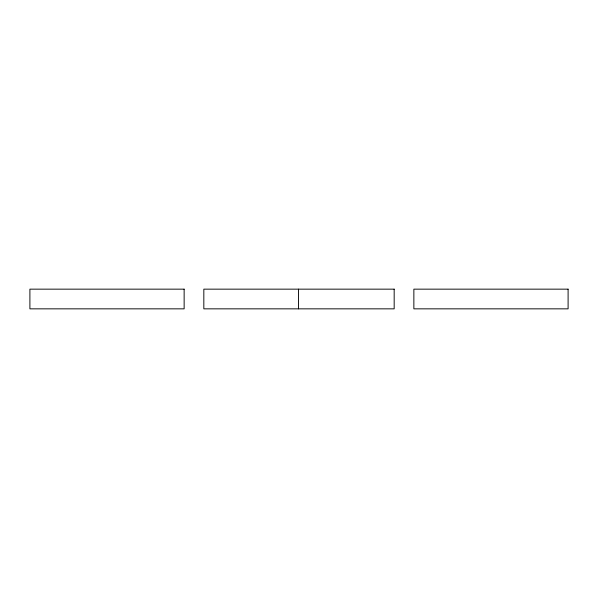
<?xml version="1.0" encoding="UTF-8"?>
<svg xmlns="http://www.w3.org/2000/svg" width="598" height="598" viewBox="0 0 598 598"><rect width="100%" height="100%" fill="white"/><g stroke="black" fill="none" stroke-linecap="round" stroke-linejoin="round"><path stroke-width="0.9" d="M298.462 308.845L298.462 289.155M184.139 289.155L29.9 289.155L29.9 308.845L184.139 308.845L184.139 289.155M394.172 289.155L203.828 289.155L203.828 308.845L394.172 308.845L394.172 289.155M568.1 289.155L413.861 289.155L413.861 308.845L568.1 308.845L568.1 289.155"/></g></svg>
